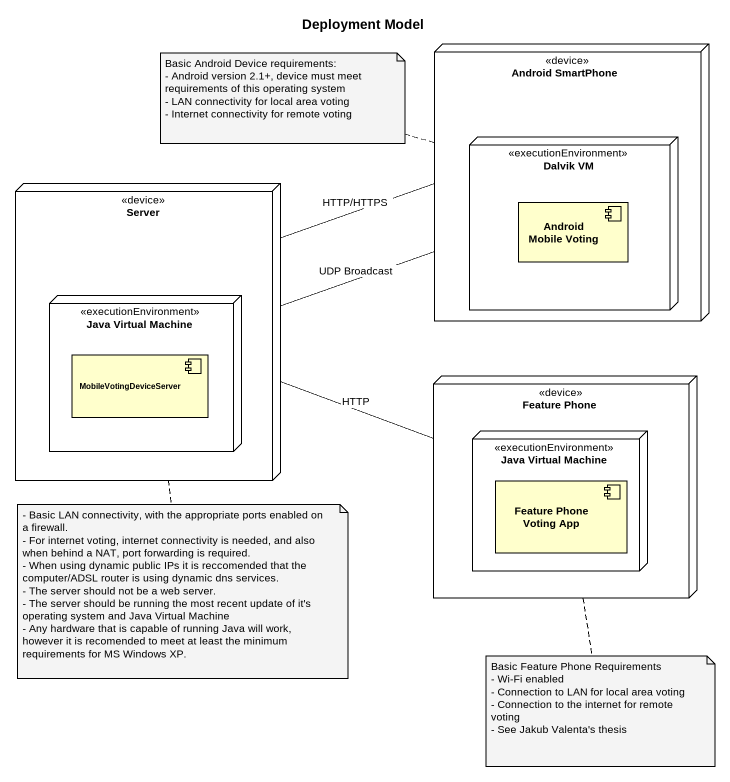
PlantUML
@startuml
title Deployment Model
node "Android SmartPhone" as Android_SmartPhone <<device>> {
  node "Dalvik VM" as Dalvik_VM <<executionEnvironment>> {
    component "Android Mobile Voting" as Android_Mobile_Voting
  }
}
node Server <<device>> {
  node "Java Virtual Machine" as Java_Virtual_Machine <<executionEnvironment>> {
    component MobileVotingDeviceServer
  }
}
node "Feature Phone" as Feature_Phone <<device>> {
  node "Java Virtual Machine" as Java_Virtual_Machine_2 <<executionEnvironment>> {
    component "Feature Phone Voting App" as Feature_Phone_Voting_App
  }
}
Server -right- Android_SmartPhone : HTTP/HTTPS
Server -right- Android_SmartPhone : UDP Broadcast
Server -right- Feature_Phone : HTTP
note left of Android_SmartPhone
  Basic Android Device requirements:
  - Android version 2.1+, device must meet requirements of this operating system
  - LAN connectivity for local area voting
  - Internet connectivity for remote voting
end note
note bottom of Server
  - Basic LAN connectivity, with the appropriate ports enabled on a firewall.
  - For internet voting, internet connectivity is needed, and also when behind a NAT, port forwarding is required.
  - When using dynamic public IPs it is reccomended that the computer/ADSL router is using dynamic dns services.
  - The server should not be a web server.
  - The server should be running the most recent update of it's operating system and Java Virtual Machine
  - Any hardware that is capable of running Java will work, however it is recomended to meet at least the minimum requirements for MS Windows XP.
end note
note bottom of Feature_Phone
  Basic Feature Phone Requirements
  - Wi-Fi enabled
  - Connection to LAN for local area voting
  - Connection to the internet for remote voting
  - See Jakub Valenta's thesis
end note
@enduml
